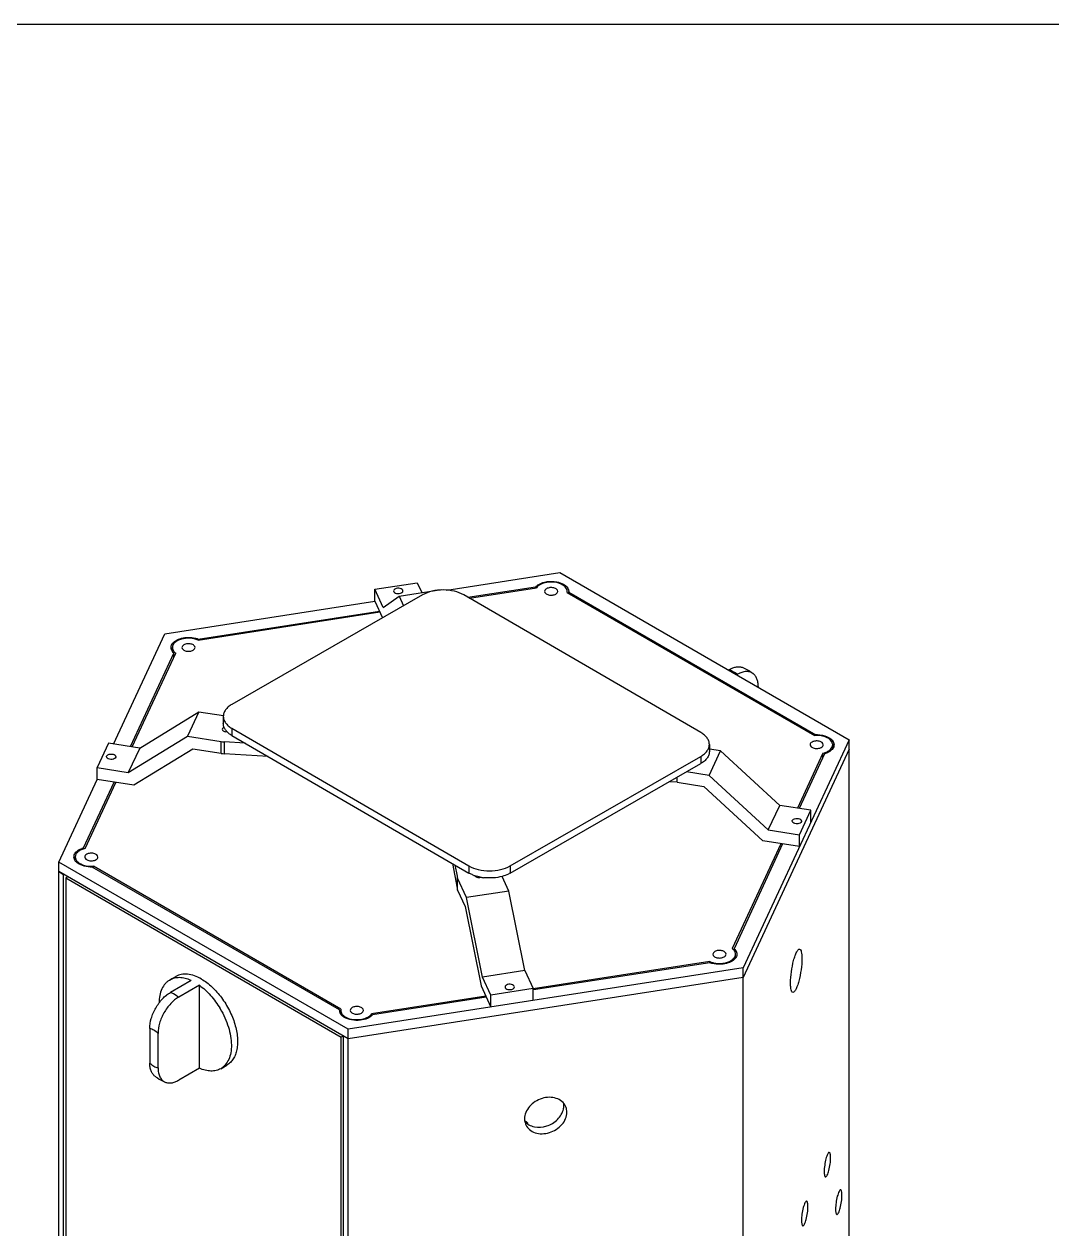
# Model space of a CAD drawing. Header units: millimetres. Extents: x 0 to 1189, y 0 to 841.
# Drawn here: x 485.5 to 837.3, y 428.9 to 841 of the extents above; entities that cross this region are included whole.
import ezdxf

# ---------------------------------------------------------------- set-up
doc = ezdxf.new("R2010")
doc.units = ezdxf.units.MM
doc.header["$LTSCALE"] = 65.395
doc.layers.get('0').update_dxf_attribs({"linetype": 'CONTINUOUS'})
doc.layers.add('AXIS', color=7, linetype='CONTINUOUS')
doc.layers.add('SURFACES', color=7, linetype='CONTINUOUS')

msp = doc.modelspace()

# ---------------------------------------------------------------- linework, layer by layer
at = {"color": 7, "linetype": 'Continuous'}
for p, q in [((0, 841), (1189, 841)), ((605.56, 647.68), (620.05, 649.92)), ((605.56, 643.6), (605.56, 647.68)), ((608.42, 641.51), (605.56, 647.68)), ((613.84, 645.36), (628.33, 647.6)), ((620.05, 649.92), (621.61, 646.56)), ((628.33, 647.6), (628.39, 647.45)), ((637.43, 644.94), (660.59, 648.53)), ((660.59, 648.21), (660.59, 648.53)), ((621.88, 645.78), (556.66, 608.32)), ((605.56, 643.6), (608.19, 637.92)), ((608.42, 641.51), (613.84, 645.36)), ((613.84, 645.36), (615.37, 642.05)), ((717.13, 598.69), (636.02, 645.76)), ((671.93, 646.94), (671.92, 646.75)), ((671.92, 646.26), (671.92, 646.75)), ((671.92, 646.75), (756.43, 597.96)), ((545.15, 630.67), (607.11, 640.25)), ((545.15, 630.3), (545.15, 630.67)), ((521.96, 593.88), (536.82, 625.89)), ((536.82, 624.55), (536.82, 625.89)), ((726.6, 620.08), (726.87, 620.23)), ((729.43, 618.44), (729.7, 618.6)), ((736.77, 614.39), (736.77, 614.2)), ((553.71, 604.23), (553.71, 601.78)), ((556.62, 600.15), (637.73, 553.09)), ((556.62, 597.71), (637.73, 550.64)), ((756.43, 597.67), (756.43, 597.96)), ((561.17, 595.06), (554.06, 595.51)), ((720.04, 594.62), (720.04, 592.17)), ((569.06, 590.48), (554.06, 591.43)), ((651.87, 553.07), (717.09, 590.53)), ((759.43, 591.4), (750.77, 572.75)), ((651.87, 550.62), (717.09, 588.08)), ((505.88, 559.24), (516.31, 581.7)), ((709.05, 581.67), (706.24, 581.85)), ((745.12, 560.57), (728.49, 524.75)), ((505.88, 558.9), (505.88, 559.24)), ((593.45, 503.86), (508.88, 552.69)), ((632.09, 553.91), (633.69, 545.46)), ((632.95, 553.41), (633.69, 549.54)), ((497.43, 273.53), (497.43, 551.14)), ((497.43, 551.14), (499.06, 550.19)), ((499.06, 272.58), (499.06, 550.19)), ((500.47, 549.38), (499.77, 548.97)), ((499.77, 548.97), (499.77, 273.81)), ((499.77, 548.97), (594.08, 494.52)), ((636.98, 542.24), (633.9, 548.89)), ((651.47, 544.48), (649.14, 549.5)), ((633.9, 544.81), (636.48, 539.23)), ((728.49, 524.2), (728.49, 524.75)), ((720.17, 519.98), (659.83, 510.64)), ((656.89, 517.3), (659.75, 511.13)), ((542.68, 513.89), (535.61, 509.81)), ((545.51, 512.26), (538.44, 508.18)), ((545.51, 483.87), (545.51, 512.26)), ((641.9, 512.05), (645.26, 504.8)), ((645.26, 508.89), (642.4, 515.06)), ((643.71, 508.15), (604.8, 502.13)), ((593.44, 503.7), (593.45, 503.86)), ((593.45, 503.7), (593.45, 503.86)), ((528.54, 497.43), (528.54, 485.63)), ((531.37, 484), (531.37, 495.8)), ((594.79, 494.92), (594.08, 494.52)), ((594.08, 219.36), (594.08, 494.52)), ((545.51, 483.87), (538.44, 479.79))]:
    msp.add_line(p, q, dxfattribs=at)
at = {"color": 9, "linetype": 'Continuous'}
for p, q in [((556.62, 600.15), (556.62, 597.71)), ((717.09, 590.53), (717.09, 588.08)), ((637.73, 553.09), (637.73, 550.64)), ((651.87, 553.07), (651.87, 550.62)), ((633.9, 544.81), (633.9, 548.89))]:
    msp.add_line(p, q, dxfattribs=at)
at = {"color": 7, "linetype": 'Continuous'}
for centre, radius, start, end in [((669.92, 646.94), 2.01, 1.613, 4.6851), ((669.93, 646.94), 2, 359.9259, 1.6107), ((559.33, 603.16), 6.04, 224.149, 224.8375), ((756.72, 587.61), 10.35, 88.196, 91.602), ((760.69, 594.5), 2.03, 350.5851, 359.9268), ((760.72, 594.5), 2.01, 359.9553, 1.8893), ((504.62, 556.15), 2.03, 170.5851, 179.9268), ((508.09, 551.65), 7.91, 106.2371, 110.2979), ((504.59, 556.15), 2.01, 179.9553, 181.8514), ((643.8, 561.66), 12.59, 248.808, 251.0833), ((640.25, 550.04), 0.612, 204.9266, 209.1427), ((644.1, 562.54), 13.52, 251.0897, 254.0322), ((644.62, 564.6), 15.65, 258.8204, 259.4088), ((644.67, 564.91), 15.96, 259.4123, 261.123), ((644.74, 565.34), 16.4, 261.124, 263.3666), ((526.6, 488.78), 30.3, 30.5771, 30.7819), ((595.44, 503.69), 1.99, 179.9348, 181.1371), ((595.45, 503.69), 2.01, 181.1387, 183.7039), ((595.52, 503.7), 2.08, 183.7815, 195.1169), ((595.7, 503.75), 2.26, 195.1439, 204.2469), ((597.7, 505.61), 5.03, 233.2732, 238.7116), ((657.39, 464.92), 0.507, 347.7382, 0.0539)]:
    msp.add_arc(centre, radius, start, end, dxfattribs=at)
for points, knots in [([(612.45, 647.78), (612.38, 647.74), (612.15, 647.59), (611.98, 647.32), (611.98, 647.13)], [0, 0, 0, 0, 0.29449, 1, 1, 1, 1]), ([(611.98, 647.13), (611.98, 646.94), (612.27, 646.5), (613, 646.22), (613.87, 646.17), (614.46, 646.33), (614.71, 646.48)], [0, 0, 0, 0, 0.183509, 0.435119, 0.728337, 1, 1, 1, 1]), ([(615.18, 647.13), (615.18, 647.32), (614.89, 647.76), (614.16, 648.03), (613.29, 648.09), (612.7, 647.93), (612.45, 647.78)], [0, 0, 0, 0, 0.183509, 0.435119, 0.728337, 1, 1, 1, 1]), ([(614.71, 646.48), (614.78, 646.52), (615.01, 646.67), (615.18, 646.93), (615.18, 647.13)], [0, 0, 0, 0, 0.29449, 1, 1, 1, 1]), ([(628.96, 647.46), (627.67, 647.46), (625.22, 647.2), (622.88, 646.36), (621.88, 645.78)], [0, 0, 0, 0, 0.525401, 1, 1, 1, 1]), ([(636.02, 645.76), (635.02, 646.34), (632.69, 647.19), (630.24, 647.46), (628.96, 647.46)], [0, 0, 0, 0, 0.474274, 1, 1, 1, 1]), ([(660.9, 648.83), (660.95, 648.88), (661.19, 649.08), (661.45, 649.25), (661.65, 649.37)], [0, 0, 0, 0, 0.239809, 1, 1, 1, 1]), ([(661.65, 649.37), (662.51, 649.88), (664.58, 650.48), (666.71, 650.44), (667.79, 650.23)], [0, 0, 0, 0, 0.47795, 1, 1, 1, 1]), ([(664.32, 647.89), (664.13, 647.78), (663.81, 647.54), (663.66, 647.15), (663.66, 646.97)], [0, 0, 0, 0, 0.550751, 1, 1, 1, 1]), ([(663.66, 646.97), (663.66, 646.7), (663.94, 646.27), (664.49, 645.94), (665.27, 645.68), (666.32, 645.63), (667.15, 645.85), (667.5, 646.05)], [0, 0, 0, 0, 0.183291, 0.301475, 0.436206, 0.728901, 1, 1, 1, 1]), ([(668.16, 646.97), (668.16, 647.24), (667.88, 647.68), (667.32, 648), (666.55, 648.26), (665.5, 648.32), (664.67, 648.09), (664.32, 647.89)], [0, 0, 0, 0, 0.183291, 0.301475, 0.436206, 0.728901, 1, 1, 1, 1]), ([(667.5, 646.05), (667.69, 646.16), (668.01, 646.4), (668.16, 646.8), (668.16, 646.97)], [0, 0, 0, 0, 0.550751, 1, 1, 1, 1]), ([(667.79, 650.23), (668.59, 650.08), (670.01, 649.64), (671.22, 648.68), (671.57, 648.12)], [0, 0, 0, 0, 0.554672, 1, 1, 1, 1]), ([(671.57, 648.12), (671.62, 648.04), (671.8, 647.73), (671.9, 647.37), (671.92, 647.1)], [0, 0, 0, 0, 0.261807, 1, 1, 1, 1]), ([(536.19, 628.91), (536.49, 629.4), (537.48, 630.27), (539.42, 631.03), (541.7, 631.32), (543.29, 631.17), (544.07, 630.99)], [0, 0, 0, 0, 0.200037, 0.446063, 0.721999, 1, 1, 1, 1]), ([(544.07, 630.99), (544.16, 630.97), (544.52, 630.88), (544.88, 630.77), (545.15, 630.67)], [0, 0, 0, 0, 0.256315, 1, 1, 1, 1]), ([(536.08, 626.84), (536.04, 626.92), (535.92, 627.21), (535.86, 627.53), (535.86, 627.77)], [0, 0, 0, 0, 0.25835, 1, 1, 1, 1]), ([(536.82, 625.89), (536.74, 625.96), (536.45, 626.24), (536.21, 626.58), (536.08, 626.84)], [0, 0, 0, 0, 0.266128, 1, 1, 1, 1]), ([(540.22, 628.69), (540.03, 628.58), (539.71, 628.34), (539.56, 627.95), (539.56, 627.77)], [0, 0, 0, 0, 0.550751, 1, 1, 1, 1]), ([(539.56, 627.77), (539.56, 627.5), (539.84, 627.07), (540.39, 626.74), (541.17, 626.48), (542.22, 626.43), (543.05, 626.65), (543.4, 626.85)], [0, 0, 0, 0, 0.183291, 0.301475, 0.436206, 0.728901, 1, 1, 1, 1]), ([(544.06, 627.77), (544.06, 628.04), (543.78, 628.48), (543.22, 628.8), (542.45, 629.07), (541.4, 629.12), (540.56, 628.89), (540.22, 628.69)], [0, 0, 0, 0, 0.183291, 0.301475, 0.436206, 0.728901, 1, 1, 1, 1]), ([(543.4, 626.85), (543.58, 626.96), (543.9, 627.21), (544.06, 627.6), (544.06, 627.77)], [0, 0, 0, 0, 0.550751, 1, 1, 1, 1]), ([(726.87, 620.23), (727.27, 620.46), (728.07, 620.85), (729.28, 621.18), (730.44, 621.22), (731.16, 621.05), (731.48, 620.91)], [0, 0, 0, 0, 0.287206, 0.546835, 0.78191, 1, 1, 1, 1]), ([(735, 618.88), (734.84, 619), (734.48, 619.22), (733.69, 619.52), (732.55, 619.62), (731.11, 619.31), (730.17, 618.87), (729.7, 618.6)], [0, 0, 0, 0, 0.109148, 0.219205, 0.450333, 0.708485, 1, 1, 1, 1]), ([(731.48, 620.91), (731.79, 620.78), (733.02, 620.21), (734.18, 619.49), (735, 618.88)], [0, 0, 0, 0, 0.249062, 1, 1, 1, 1]), ([(736.77, 614.39), (736.77, 614.87), (736.71, 615.78), (736.38, 617.05), (735.82, 618.11), (735.29, 618.66), (735, 618.88)], [0, 0, 0, 0, 0.287276, 0.547231, 0.782286, 1, 1, 1, 1]), ([(556.66, 608.32), (556.22, 608.07), (555.42, 607.52), (554.46, 606.51), (553.85, 605.41), (553.71, 604.61), (553.71, 604.23)], [0, 0, 0, 0, 0.289946, 0.549249, 0.782369, 1, 1, 1, 1]), ([(553.71, 604.23), (553.71, 603.85), (553.85, 603.06), (554.45, 601.95), (555.39, 600.96), (556.19, 600.41), (556.62, 600.15)], [0, 0, 0, 0, 0.217912, 0.45115, 0.710347, 1, 1, 1, 1]), ([(554.46, 599.58), (554.23, 599.91), (553.85, 600.61), (553.71, 601.4), (553.71, 601.78)], [0, 0, 0, 0, 0.516887, 1, 1, 1, 1]), ([(553.81, 600.43), (553.75, 600.39), (553.54, 600.25), (553.37, 600), (553.37, 599.82)], [0, 0, 0, 0, 0.294726, 1, 1, 1, 1]), ([(553.37, 599.82), (553.37, 599.61), (553.72, 599.16), (554.2, 599.02), (554.49, 598.98)], [0, 0, 0, 0, 0.415619, 1, 1, 1, 1]), ([(554.99, 598.95), (554.94, 599), (554.75, 599.2), (554.58, 599.42), (554.46, 599.58)], [0, 0, 0, 0, 0.256591, 1, 1, 1, 1]), ([(556.62, 597.71), (556.47, 597.79), (555.91, 598.14), (555.38, 598.56), (555.04, 598.9)], [0, 0, 0, 0, 0.263603, 1, 1, 1, 1]), ([(720.04, 594.62), (720.04, 595), (719.9, 595.79), (719.3, 596.9), (718.36, 597.89), (717.57, 598.44), (717.13, 598.69)], [0, 0, 0, 0, 0.217912, 0.45115, 0.710347, 1, 1, 1, 1]), ([(757.05, 597.95), (758.19, 597.92), (760.2, 597.56), (762.01, 596.32), (762.44, 595.55)], [0, 0, 0, 0, 0.563324, 1, 1, 1, 1]), ([(717.09, 590.53), (717.54, 590.78), (718.34, 591.33), (719.29, 592.33), (719.9, 593.44), (720.04, 594.24), (720.04, 594.62)], [0, 0, 0, 0, 0.289946, 0.549249, 0.782369, 1, 1, 1, 1]), ([(755.17, 595.44), (754.98, 595.33), (754.66, 595.09), (754.51, 594.7), (754.51, 594.52)], [0, 0, 0, 0, 0.550751, 1, 1, 1, 1]), ([(754.51, 594.52), (754.51, 594.25), (754.79, 593.82), (755.34, 593.49), (756.12, 593.23), (757.17, 593.18), (758, 593.4), (758.35, 593.6)], [0, 0, 0, 0, 0.183291, 0.301475, 0.436206, 0.728901, 1, 1, 1, 1]), ([(759.01, 594.52), (759.01, 594.79), (758.73, 595.23), (758.17, 595.55), (757.4, 595.81), (756.35, 595.86), (755.51, 595.64), (755.17, 595.44)], [0, 0, 0, 0, 0.183291, 0.301475, 0.436206, 0.728901, 1, 1, 1, 1]), ([(758.35, 593.6), (758.53, 593.71), (758.85, 593.95), (759.01, 594.35), (759.01, 594.52)], [0, 0, 0, 0, 0.550751, 1, 1, 1, 1]), ([(762.46, 593.48), (762.4, 593.38), (762.13, 592.94), (761.75, 592.58), (761.43, 592.35)], [0, 0, 0, 0, 0.231593, 1, 1, 1, 1]), ([(762.44, 595.55), (762.48, 595.47), (762.63, 595.16), (762.71, 594.82), (762.72, 594.56)], [0, 0, 0, 0, 0.260148, 1, 1, 1, 1]), ([(720.04, 592.17), (720.04, 591.79), (719.9, 590.99), (719.29, 589.88), (718.34, 588.88), (717.54, 588.33), (717.09, 588.08)], [0, 0, 0, 0, 0.217631, 0.450751, 0.710054, 1, 1, 1, 1]), ([(761.43, 592.35), (761.29, 592.25), (760.67, 591.84), (759.97, 591.56), (759.43, 591.4)], [0, 0, 0, 0, 0.231925, 1, 1, 1, 1]), ([(502.85, 557.16), (502.96, 557.36), (503.58, 558.23), (504.57, 558.78), (505.35, 559.06)], [0, 0, 0, 0, 0.21648, 1, 1, 1, 1]), ([(506.96, 557.04), (506.78, 556.93), (506.46, 556.69), (506.3, 556.3), (506.3, 556.12)], [0, 0, 0, 0, 0.550751, 1, 1, 1, 1]), ([(510.8, 556.12), (510.8, 556.4), (510.52, 556.83), (509.97, 557.15), (509.2, 557.42), (508.14, 557.47), (507.31, 557.24), (506.96, 557.04)], [0, 0, 0, 0, 0.183291, 0.301475, 0.436206, 0.728901, 1, 1, 1, 1]), ([(502.87, 555.1), (502.83, 555.17), (502.68, 555.48), (502.6, 555.83), (502.59, 556.08)], [0, 0, 0, 0, 0.260156, 1, 1, 1, 1]), ([(503.89, 553.99), (503.78, 554.07), (503.39, 554.38), (503.05, 554.77), (502.87, 555.1)], [0, 0, 0, 0, 0.270562, 1, 1, 1, 1]), ([(508.88, 552.69), (507.95, 552.66), (506.2, 552.84), (504.55, 553.51), (503.89, 553.99)], [0, 0, 0, 0, 0.533307, 1, 1, 1, 1]), ([(506.3, 556.12), (506.3, 555.85), (506.59, 555.42), (507.14, 555.09), (507.91, 554.83), (508.97, 554.78), (509.8, 555), (510.15, 555.21)], [0, 0, 0, 0, 0.183291, 0.301475, 0.436206, 0.728901, 1, 1, 1, 1]), ([(510.15, 555.21), (510.33, 555.31), (510.65, 555.56), (510.8, 555.95), (510.8, 556.12)], [0, 0, 0, 0, 0.550751, 1, 1, 1, 1]), ([(637.73, 553.09), (638.73, 552.51), (641.07, 551.66), (644.8, 551.25), (648.53, 551.65), (650.87, 552.49), (651.87, 553.07)], [0, 0, 0, 0, 0.236985, 0.499679, 0.762548, 1, 1, 1, 1]), ([(639.24, 549.92), (639.11, 549.97), (638.59, 550.18), (638.09, 550.43), (637.73, 550.64)], [0, 0, 0, 0, 0.258345, 1, 1, 1, 1]), ([(639.71, 549.75), (639.87, 549.47), (640.61, 549.11), (641.35, 549.12), (641.74, 549.22)], [0, 0, 0, 0, 0.442323, 1, 1, 1, 1]), ([(641.58, 549.25), (641.48, 549.27), (641.08, 549.35), (640.67, 549.45), (640.38, 549.54)], [0, 0, 0, 0, 0.253189, 1, 1, 1, 1]), ([(649.14, 549.5), (648.14, 549.22), (646.04, 548.88), (643.91, 548.93), (642.85, 549.05)], [0, 0, 0, 0, 0.493331, 1, 1, 1, 1]), ([(651.87, 550.62), (651.67, 550.5), (650.8, 550.04), (649.87, 549.7), (649.14, 549.5)], [0, 0, 0, 0, 0.237023, 1, 1, 1, 1]), ([(721.91, 523.79), (721.73, 523.68), (721.41, 523.44), (721.25, 523.05), (721.25, 522.87)], [0, 0, 0, 0, 0.550751, 1, 1, 1, 1]), ([(725.75, 522.87), (725.75, 523.14), (725.47, 523.58), (724.92, 523.9), (724.14, 524.16), (723.09, 524.22), (722.26, 523.99), (721.91, 523.79)], [0, 0, 0, 0, 0.183291, 0.301475, 0.436206, 0.728901, 1, 1, 1, 1]), ([(728.49, 524.75), (728.57, 524.68), (728.86, 524.4), (729.11, 524.07), (729.23, 523.8)], [0, 0, 0, 0, 0.266128, 1, 1, 1, 1]), ([(729.23, 523.8), (729.27, 523.73), (729.39, 523.43), (729.45, 523.11), (729.45, 522.88)], [0, 0, 0, 0, 0.25835, 1, 1, 1, 1]), ([(724.2, 519.44), (723.85, 519.41), (722.49, 519.38), (721.11, 519.62), (720.17, 519.98)], [0, 0, 0, 0, 0.258083, 1, 1, 1, 1]), ([(721.25, 522.87), (721.25, 522.6), (721.53, 522.17), (722.09, 521.84), (722.86, 521.58), (723.91, 521.53), (724.75, 521.75), (725.09, 521.95)], [0, 0, 0, 0, 0.183291, 0.301475, 0.436206, 0.728901, 1, 1, 1, 1]), ([(728.27, 520.81), (727.74, 520.4), (726.41, 519.76), (724.98, 519.5), (724.2, 519.44)], [0, 0, 0, 0, 0.464888, 1, 1, 1, 1]), ([(725.09, 521.95), (725.28, 522.06), (725.6, 522.3), (725.75, 522.7), (725.75, 522.87)], [0, 0, 0, 0, 0.550751, 1, 1, 1, 1]), ([(729.12, 521.74), (729.07, 521.65), (728.83, 521.31), (728.52, 521.01), (728.27, 520.81)], [0, 0, 0, 0, 0.2347, 1, 1, 1, 1]), ([(535.35, 514.04), (535.06, 513.87), (534.52, 513.5), (533.54, 512.54), (532.57, 510.99), (531.88, 508.73), (531.73, 507.08), (531.72, 506.21)], [0, 0, 0, 0, 0.108546, 0.219072, 0.452385, 0.711168, 1, 1, 1, 1]), ([(542.68, 513.89), (542.03, 514.18), (540.73, 514.64), (538.77, 514.93), (536.94, 514.75), (535.84, 514.32), (535.35, 514.04)], [0, 0, 0, 0, 0.282826, 0.539743, 0.77579, 1, 1, 1, 1]), ([(545.51, 512.26), (546.19, 511.77), (547.54, 510.68), (550.06, 508.13), (551.68, 505.89), (552.64, 504.29)], [0, 0, 0, 0, 0.234295, 0.481712, 1, 1, 1, 1]), ([(650.6, 512.33), (650.53, 512.29), (650.3, 512.14), (650.13, 511.87), (650.13, 511.68)], [0, 0, 0, 0, 0.29449, 1, 1, 1, 1]), ([(650.13, 511.68), (650.13, 511.49), (650.42, 511.05), (651.15, 510.77), (652.02, 510.72), (652.61, 510.88), (652.86, 511.03)], [0, 0, 0, 0, 0.183509, 0.435119, 0.728337, 1, 1, 1, 1]), ([(653.33, 511.68), (653.33, 511.87), (653.04, 512.31), (652.31, 512.59), (651.44, 512.64), (650.85, 512.48), (650.6, 512.33)], [0, 0, 0, 0, 0.183509, 0.435119, 0.728337, 1, 1, 1, 1]), ([(652.86, 511.03), (652.93, 511.07), (653.16, 511.22), (653.33, 511.49), (653.33, 511.68)], [0, 0, 0, 0, 0.29449, 1, 1, 1, 1]), ([(528.54, 497.43), (528.54, 498.6), (528.84, 500.41), (529.68, 502.73), (530.55, 504.48), (531.61, 506.13), (532.83, 507.6), (534.16, 508.85), (535.12, 509.53), (535.61, 509.81)], [0, 0, 0, 0, 0.236357, 0.365837, 0.498892, 0.632136, 0.762118, 0.885621, 1, 1, 1, 1]), ([(538.44, 508.18), (537.95, 507.89), (536.98, 507.22), (535.66, 505.97), (534.44, 504.49), (533.38, 502.85), (532.51, 501.1), (531.67, 498.78), (531.37, 496.97), (531.37, 495.8)], [0, 0, 0, 0, 0.114379, 0.237882, 0.367864, 0.501108, 0.634163, 0.763643, 1, 1, 1, 1]), ([(552.69, 504.2), (553.28, 503.2), (554.33, 501.17), (555.51, 498.03), (556.26, 494.92), (556.55, 491.96), (556.35, 489.25), (555.68, 486.89), (554.69, 485.27), (553.69, 484.28), (553.14, 483.89), (552.84, 483.72)], [0, 0, 0, 0, 0.15487, 0.306072, 0.449884, 0.583233, 0.704126, 0.812166, 0.909189, 0.955027, 1, 1, 1, 1]), ([(597.81, 504.59), (597.63, 504.48), (597.31, 504.24), (597.15, 503.85), (597.15, 503.67)], [0, 0, 0, 0, 0.550751, 1, 1, 1, 1]), ([(597.15, 503.67), (597.15, 503.4), (597.43, 502.97), (597.99, 502.64), (598.76, 502.38), (599.81, 502.33), (600.65, 502.55), (600.99, 502.75)], [0, 0, 0, 0, 0.183291, 0.301475, 0.436206, 0.728901, 1, 1, 1, 1]), ([(601.65, 503.67), (601.65, 503.94), (601.37, 504.38), (600.82, 504.7), (600.04, 504.97), (598.99, 505.02), (598.16, 504.79), (597.81, 504.59)], [0, 0, 0, 0, 0.183291, 0.301475, 0.436206, 0.728901, 1, 1, 1, 1]), ([(600.99, 502.75), (601.18, 502.86), (601.5, 503.11), (601.65, 503.5), (601.65, 503.67)], [0, 0, 0, 0, 0.550751, 1, 1, 1, 1]), ([(594.69, 501.58), (594.6, 501.64), (594.27, 501.91), (593.99, 502.23), (593.82, 502.49)], [0, 0, 0, 0, 0.267057, 1, 1, 1, 1]), ([(600.61, 500.3), (599.62, 500.18), (597.7, 500.24), (595.86, 500.84), (595.09, 501.31)], [0, 0, 0, 0, 0.525781, 1, 1, 1, 1]), ([(604.8, 502.13), (604.34, 501.6), (602.98, 500.75), (601.45, 500.39), (600.61, 500.3)], [0, 0, 0, 0, 0.452556, 1, 1, 1, 1]), ([(530.31, 481.14), (530.02, 481.36), (529.49, 481.91), (528.93, 482.97), (528.6, 484.24), (528.54, 485.15), (528.54, 485.63)], [0, 0, 0, 0, 0.217714, 0.452769, 0.712724, 1, 1, 1, 1]), ([(531.37, 484), (531.37, 483.43), (531.45, 482.37), (531.91, 480.92), (532.59, 479.95), (533.26, 479.4), (533.64, 479.19), (533.83, 479.11)], [0, 0, 0, 0, 0.291552, 0.550083, 0.781133, 0.89101, 1, 1, 1, 1]), ([(552.84, 483.72), (552.35, 483.44), (551.25, 483.01), (549.42, 482.83), (547.46, 483.12), (546.16, 483.58), (545.51, 483.87)], [0, 0, 0, 0, 0.22421, 0.460257, 0.717174, 1, 1, 1, 1]), ([(530.31, 481.14), (530.59, 480.94), (531.7, 480.16), (532.9, 479.51), (533.83, 479.11)], [0, 0, 0, 0, 0.251627, 1, 1, 1, 1]), ([(533.83, 479.11), (534.15, 478.98), (534.87, 478.8), (536.03, 478.84), (537.25, 479.17), (538.04, 479.56), (538.44, 479.79)], [0, 0, 0, 0, 0.21809, 0.453165, 0.712793, 1, 1, 1, 1]), ([(657.89, 464.92), (657.89, 465.01), (657.83, 465.22), (657.6, 465.46), (657.26, 465.64), (657, 465.72), (656.86, 465.74)], [0, 0, 0, 0, 0.195567, 0.422571, 0.692739, 1, 1, 1, 1])]:
    msp.add_open_spline(points, degree=3, knots=knots, dxfattribs=at)
for points in [[(660.59, 648.53), (660.69, 648.63), (660.79, 648.74), (660.9, 648.83)], [(535.86, 627.77), (535.86, 627.92), (535.88, 628.08), (535.91, 628.23)], [(535.91, 628.23), (535.97, 628.47), (536.07, 628.7), (536.19, 628.91)], [(553.81, 600.43), (553.86, 600.46), (553.91, 600.48), (553.96, 600.5)], [(554.99, 598.95), (554.82, 598.95), (554.65, 598.95), (554.49, 598.98)], [(762.69, 594.17), (762.66, 593.93), (762.57, 593.7), (762.46, 593.48)], [(502.62, 556.48), (502.66, 556.72), (502.74, 556.95), (502.85, 557.16)], [(633.69, 549.54), (633.73, 549.32), (633.8, 549.1), (633.9, 548.89)], [(633.69, 545.46), (633.73, 545.23), (633.8, 545.01), (633.9, 544.81)], [(729.4, 522.42), (729.34, 522.18), (729.24, 521.95), (729.12, 521.74)], [(729.45, 522.88), (729.45, 522.72), (729.43, 522.57), (729.4, 522.42)], [(593.82, 502.49), (593.75, 502.6), (593.69, 502.71), (593.64, 502.82)]]:
    msp.add_open_spline(points, degree=3, dxfattribs=at)
at = {"color": 9, "linetype": 'Continuous'}
for points, knots in [([(726.87, 620.23), (727.11, 620.13), (728.09, 619.66), (729.03, 619.08), (729.7, 618.6)], [0, 0, 0, 0, 0.239326, 1, 1, 1, 1]), ([(538.44, 508.18), (538.21, 508.34), (537.3, 508.95), (536.35, 509.48), (535.61, 509.81)], [0, 0, 0, 0, 0.260752, 1, 1, 1, 1]), ([(531.37, 495.8), (530.93, 496.19), (530.05, 496.86), (529.03, 497.31), (528.54, 497.43)], [0, 0, 0, 0, 0.533453, 1, 1, 1, 1]), ([(528.54, 485.63), (528.97, 485.24), (529.86, 484.58), (530.87, 484.12), (531.37, 484)], [0, 0, 0, 0, 0.533453, 1, 1, 1, 1])]:
    msp.add_open_spline(points, degree=3, knots=knots, dxfattribs=at)
at = {"layer": 'AXIS', "color": 7, "linetype": 'Continuous'}
for p, q in [((637.92, 644.66), (660.84, 648.21)), ((671.37, 646.58), (756.08, 597.67)), ((545.13, 630.3), (607.27, 639.92)), ((536.31, 626.46), (536.31, 627.77)), ((522.54, 593.79), (537.42, 625.86)), ((762.26, 593.16), (762.26, 594.52)), ((758.9, 591.59), (750.19, 572.84)), ((758.9, 590.26), (758.9, 591.4)), ((506.42, 559.05), (516.89, 581.61)), ((744.54, 560.66), (727.89, 524.79)), ((503.05, 554.82), (503.05, 556.12)), ((509.24, 552.48), (509.24, 552.97)), ((593.95, 504.07), (509.24, 552.97)), ((720.19, 520.34), (659.77, 510.99)), ((720.19, 519.98), (720.19, 520.34)), ((729, 521.58), (729, 522.87)), ((535.35, 514.04), (537.47, 515.26)), ((643.55, 508.48), (604.47, 502.44)), ((593.9, 502.38), (593.9, 503.67)), ((604.47, 501.8), (604.47, 502.44)), ((552.84, 483.72), (554.97, 484.95))]:
    msp.add_line(p, q, dxfattribs=at)
for centre, radius, start, end in [((669.54, 646.97), 1.87, 359.861, 8.8287), ((669.55, 646.97), 1.86, 347.7933, 358.4183), ((669.56, 646.97), 1.84, 358.4499, 359.8362), ((760.4, 594.52), 1.85, 359.9666, 10.1143), ((757.62, 597.61), 6.13, 292.0404, 296.6794), ((508.54, 562.28), 9.33, 263.5462, 267.0533), ((508.56, 562.52), 9.57, 267.0399, 271.8816), ((508.56, 562.32), 9.37, 271.8787, 274.1161), ((722.85, 526.46), 6.68, 246.4585, 250.9972), ((723.15, 527.31), 7.57, 250.9773, 255.0436), ((723.5, 529.12), 9.43, 262.5673, 276.7173), ((727.15, 522.87), 1.86, 0.0206, 11.5115), ((595.76, 503.67), 1.86, 167.7933, 178.4183), ((595.75, 503.67), 1.84, 178.4499, 179.8362), ((595.77, 503.67), 1.87, 179.861, 188.8287), ((599.4, 509.91), 9.41, 263.0589, 277.1919), ((665.33, 471.06), 4.92, 6.6769, 9.9498), ((665.21, 471.05), 5.04, 359.9862, 6.6614)]:
    msp.add_arc(centre, radius, start, end, dxfattribs=at)
for points, knots in [([(668.16, 649.87), (666.78, 650.22), (664.61, 650.25), (662.13, 649.39), (661.16, 648.64), (660.84, 648.21)], [0, 0, 0, 0, 0.545302, 0.794613, 1, 1, 1, 1]), ([(670.96, 648.23), (670.82, 648.42), (670.05, 649.21), (668.99, 649.65), (668.16, 649.87)], [0, 0, 0, 0, 0.216559, 1, 1, 1, 1]), ([(671.39, 647.26), (671.37, 647.34), (671.29, 647.69), (671.12, 648.01), (670.96, 648.23)], [0, 0, 0, 0, 0.239775, 1, 1, 1, 1]), ([(545.13, 630.3), (544.25, 630.69), (542.29, 631.08), (539.86, 630.85), (538.13, 630.19), (537.14, 629.53), (536.47, 628.71), (536.31, 628.07), (536.31, 627.77)], [0, 0, 0, 0, 0.279536, 0.568827, 0.699899, 0.814862, 0.913098, 1, 1, 1, 1]), ([(536.6, 626.75), (536.7, 626.58), (536.86, 626.37), (537.04, 626.19), (537.09, 626.14)], [0, 0, 0, 0, 0.738695, 1, 1, 1, 1]), ([(762.23, 594.85), (762.05, 595.82), (760.49, 597.06), (758.22, 597.65), (756.8, 597.72), (756.08, 597.67)], [0, 0, 0, 0, 0.415273, 0.696984, 1, 1, 1, 1]), ([(760.37, 592.13), (760.55, 592.22), (761.17, 592.57), (761.72, 593.07), (761.97, 593.52)], [0, 0, 0, 0, 0.279653, 1, 1, 1, 1]), ([(761.97, 593.52), (762.02, 593.6), (762.18, 593.91), (762.26, 594.26), (762.26, 594.52)], [0, 0, 0, 0, 0.261383, 1, 1, 1, 1]), ([(506.42, 559.05), (505.94, 558.93), (505.08, 558.64), (503.98, 557.97), (503.24, 557.12), (503.05, 556.44), (503.05, 556.12)], [0, 0, 0, 0, 0.305581, 0.57373, 0.801065, 1, 1, 1, 1]), ([(503.05, 556.12), (503.05, 555.87), (503.13, 555.52), (503.28, 555.22), (503.33, 555.14)], [0, 0, 0, 0, 0.739045, 1, 1, 1, 1]), ([(503.33, 555.14), (503.67, 554.53), (505.03, 553.5), (506.6, 553.11), (507.49, 553.01)], [0, 0, 0, 0, 0.439442, 1, 1, 1, 1]), ([(747.83, 513.01), (747.83, 514.29), (748.06, 516.9), (748.65, 520.04), (749.33, 522.29), (749.78, 523.4), (750.16, 524.06), (750.44, 524.43), (750.74, 524.63), (750.91, 524.61)], [0, 0, 0, 0, 0.310808, 0.635531, 0.774092, 0.883589, 0.925413, 0.958197, 1, 1, 1, 1]), ([(750.91, 524.61), (751.05, 524.59), (751.35, 524.28), (751.54, 523.6), (751.69, 522.59), (751.71, 521.82), (751.71, 521.38)], [0, 0, 0, 0, 0.122261, 0.324572, 0.620348, 1, 1, 1, 1]), ([(724.61, 519.76), (725.49, 519.87), (727.06, 520.26), (728.41, 521.3), (728.75, 521.91)], [0, 0, 0, 0, 0.561062, 1, 1, 1, 1]), ([(728.75, 521.91), (728.79, 521.99), (728.93, 522.29), (729, 522.62), (729, 522.87)], [0, 0, 0, 0, 0.260436, 1, 1, 1, 1]), ([(751.71, 521.38), (751.71, 520.1), (751.48, 517.49), (750.89, 514.36), (750.2, 512.1), (749.76, 510.99), (749.37, 510.33), (749.09, 509.96), (748.79, 509.76), (748.62, 509.78)], [0, 0, 0, 0, 0.310808, 0.635531, 0.774092, 0.883589, 0.925413, 0.958197, 1, 1, 1, 1]), ([(546.22, 514.39), (545.45, 514.84), (543.92, 515.56), (541.57, 516.13), (539.7, 516.08), (538.36, 515.71), (537.75, 515.43), (537.47, 515.26)], [0, 0, 0, 0, 0.289579, 0.548632, 0.781635, 0.891837, 1, 1, 1, 1]), ([(546.22, 514.39), (547.51, 513.65), (550.03, 511.71), (553.24, 508.05), (555.89, 503.74), (557.47, 499.84), (558.25, 496.69), (558.57, 494.45), (558.62, 492.32), (558.41, 490.35), (557.94, 488.59), (557.2, 487.07), (556.22, 485.82), (555.4, 485.2), (554.97, 484.95)], [0, 0, 0, 0, 0.128623, 0.270152, 0.417243, 0.561526, 0.630177, 0.695316, 0.756312, 0.812794, 0.864736, 0.912549, 0.957159, 1, 1, 1, 1]), ([(748.62, 509.78), (748.48, 509.81), (748.19, 510.11), (748, 510.79), (747.85, 511.8), (747.83, 512.58), (747.83, 513.01)], [0, 0, 0, 0, 0.122261, 0.324572, 0.620348, 1, 1, 1, 1]), ([(594.15, 502.73), (594.48, 502.12), (595.82, 501.07), (597.38, 500.67), (598.27, 500.57)], [0, 0, 0, 0, 0.438387, 1, 1, 1, 1]), ([(600.58, 500.57), (600.91, 500.61), (602.08, 500.83), (603.23, 501.3), (603.9, 501.85)], [0, 0, 0, 0, 0.275617, 1, 1, 1, 1]), ([(603.9, 501.85), (603.96, 501.89), (604.16, 502.07), (604.35, 502.27), (604.47, 502.44)], [0, 0, 0, 0, 0.262319, 1, 1, 1, 1]), ([(670.84, 470.86), (670.55, 471.48), (669.64, 472.65), (667.63, 473.72), (665.23, 474.05), (662.72, 473.64), (660.36, 472.55), (658.42, 470.89), (657.13, 468.85), (656.79, 467.31), (656.79, 466.58)], [0, 0, 0, 0, 0.109285, 0.225529, 0.351668, 0.485916, 0.623243, 0.757523, 0.883699, 1, 1, 1, 1]), ([(656.91, 465.68), (657.3, 465.22), (658.31, 464.42), (660.86, 463.51), (664.53, 463.83), (668.26, 466.03), (669.82, 468.56), (670.11, 469.86)], [0, 0, 0, 0, 0.111117, 0.229856, 0.488003, 0.755335, 1, 1, 1, 1]), ([(671.28, 468.82), (671.28, 469), (671.24, 469.7), (671.06, 470.39), (670.84, 470.86)], [0, 0, 0, 0, 0.254109, 1, 1, 1, 1]), ([(656.79, 466.58), (656.79, 466.4), (656.83, 465.7), (657.01, 465.01), (657.23, 464.54)], [0, 0, 0, 0, 0.254109, 1, 1, 1, 1]), ([(657.23, 464.54), (657.52, 463.91), (658.43, 462.75), (660.44, 461.68), (662.84, 461.35), (665.36, 461.76), (667.71, 462.85), (669.65, 464.5), (670.95, 466.54), (671.28, 468.09), (671.28, 468.82)], [0, 0, 0, 0, 0.109285, 0.225529, 0.351668, 0.485916, 0.623243, 0.757523, 0.883699, 1, 1, 1, 1]), ([(761.09, 455.12), (761, 455.14), (760.74, 454.96), (760.34, 454.23), (759.86, 452.77), (759.48, 450.76), (759.34, 449.27), (759.34, 448.55)], [0, 0, 0, 0, 0.041763, 0.11613, 0.363934, 0.688881, 1, 1, 1, 1]), ([(759.79, 446.72), (759.89, 446.7), (760.15, 446.88), (760.55, 447.61), (761.03, 449.07), (761.41, 451.08), (761.54, 452.57), (761.54, 453.29)], [0, 0, 0, 0, 0.041763, 0.11613, 0.363934, 0.688881, 1, 1, 1, 1]), ([(761.54, 453.29), (761.54, 453.73), (761.52, 454.31), (761.34, 454.93), (761.17, 455.11), (761.09, 455.12)], [0, 0, 0, 0, 0.674913, 0.87755, 1, 1, 1, 1]), ([(759.34, 448.55), (759.34, 448.11), (759.37, 447.53), (759.55, 446.91), (759.72, 446.73), (759.79, 446.72)], [0, 0, 0, 0, 0.674913, 0.87755, 1, 1, 1, 1]), ([(764.98, 442.27), (764.88, 442.29), (764.62, 442.11), (764.22, 441.38), (763.74, 439.92), (763.36, 437.91), (763.23, 436.43), (763.23, 435.7)], [0, 0, 0, 0, 0.041763, 0.11613, 0.363934, 0.688881, 1, 1, 1, 1]), ([(765.43, 440.44), (765.43, 440.88), (765.4, 441.46), (765.22, 442.09), (765.06, 442.26), (764.98, 442.27)], [0, 0, 0, 0, 0.674913, 0.87755, 1, 1, 1, 1]), ([(753.33, 438.39), (753.23, 438.4), (752.97, 438.23), (752.57, 437.5), (752.09, 436.04), (751.71, 434.03), (751.58, 432.54), (751.58, 431.82)], [0, 0, 0, 0, 0.041763, 0.11613, 0.363934, 0.688881, 1, 1, 1, 1]), ([(753.78, 436.56), (753.78, 437), (753.75, 437.58), (753.58, 438.2), (753.41, 438.38), (753.33, 438.39)], [0, 0, 0, 0, 0.674913, 0.87755, 1, 1, 1, 1]), ([(763.68, 433.87), (763.77, 433.86), (764.03, 434.04), (764.44, 434.76), (764.91, 436.22), (765.3, 438.24), (765.43, 439.72), (765.43, 440.44)], [0, 0, 0, 0, 0.041763, 0.11613, 0.363934, 0.688881, 1, 1, 1, 1]), ([(752.03, 429.99), (752.13, 429.97), (752.39, 430.15), (752.79, 430.88), (753.27, 432.34), (753.65, 434.35), (753.78, 435.84), (753.78, 436.56)], [0, 0, 0, 0, 0.041763, 0.11613, 0.363934, 0.688881, 1, 1, 1, 1]), ([(763.23, 435.7), (763.23, 435.26), (763.26, 434.68), (763.43, 434.06), (763.6, 433.88), (763.68, 433.87)], [0, 0, 0, 0, 0.674913, 0.87755, 1, 1, 1, 1]), ([(751.58, 431.82), (751.58, 431.38), (751.61, 430.8), (751.79, 430.18), (751.95, 430), (752.03, 429.99)], [0, 0, 0, 0, 0.674913, 0.87755, 1, 1, 1, 1])]:
    msp.add_open_spline(points, degree=3, knots=knots, dxfattribs=at)
for points in [[(536.31, 627.77), (536.31, 627.53), (536.36, 627.29), (536.44, 627.07)], [(536.44, 627.07), (536.49, 626.96), (536.54, 626.85), (536.6, 626.75)], [(537.09, 626.14), (537.19, 626.04), (537.31, 625.95), (537.42, 625.86)], [(758.9, 591.59), (759.24, 591.68), (759.59, 591.79), (759.92, 591.92)], [(728.22, 524.5), (728.12, 524.6), (728.01, 524.7), (727.89, 524.79)], [(728.5, 524.2), (728.41, 524.31), (728.32, 524.41), (728.22, 524.5)], [(728.87, 523.58), (728.78, 523.8), (728.65, 524.01), (728.5, 524.2)], [(728.97, 523.24), (728.94, 523.35), (728.91, 523.47), (728.87, 523.58)], [(721.19, 519.99), (721.55, 519.89), (721.92, 519.82), (722.28, 519.77)], [(593.93, 503.39), (593.96, 503.16), (594.04, 502.94), (594.15, 502.73)], [(670.11, 469.86), (670.2, 470.25), (670.24, 470.65), (670.24, 471.05)]]:
    msp.add_open_spline(points, degree=3, dxfattribs=at)
at = {"layer": 'SURFACES', "color": 7, "linetype": 'Continuous'}
for p, q in [((630.22, 647.41), (668.89, 653.4)), ((668.89, 653.4), (767.89, 596.24)), ((533.66, 632.48), (605.56, 643.6)), ((516.16, 594.77), (533.66, 632.48)), ((525.09, 593.39), (545.29, 605.78)), ((545.29, 605.78), (541.41, 597.42)), ((545.29, 605.78), (553.75, 604.47)), ((514.4, 595.05), (510.51, 586.68)), ((525.09, 593.39), (514.4, 595.05)), ((521.2, 585.03), (541.41, 597.42)), ((541.41, 597.42), (552.93, 595.63)), ((767.89, 596.24), (731.65, 518.17)), ((767.89, 315.37), (767.89, 596.24)), ((525.09, 593.39), (521.2, 585.03)), ((543.27, 593.05), (523.07, 580.66)), ((552.93, 591.55), (543.27, 593.05)), ((720.02, 584.05), (723.9, 592.42)), ((723.9, 592.42), (720.04, 593.02)), ((744.11, 573.78), (723.9, 592.42)), ((767.89, 592.98), (731.65, 514.9)), ((510.51, 582.6), (510.51, 586.68)), ((510.51, 586.68), (521.2, 585.03)), ((720.02, 584.05), (712.19, 585.26)), ((497.43, 554.4), (510.51, 582.6)), ((523.07, 580.66), (510.51, 582.6)), ((709.05, 581.67), (709.05, 583.46)), ((709.05, 581.67), (718.16, 580.26)), ((740.22, 565.41), (720.02, 584.05)), ((718.16, 580.26), (738.36, 561.62)), ((740.22, 565.41), (744.11, 573.78)), ((754.8, 572.13), (744.11, 573.78)), ((750.92, 563.76), (754.8, 572.13)), ((754.8, 568.04), (754.8, 572.13)), ((740.22, 565.41), (750.92, 563.76)), ((750.92, 559.68), (738.36, 561.62)), ((750.92, 559.68), (750.92, 563.76)), ((497.43, 551.14), (497.43, 554.4)), ((596.42, 497.25), (497.43, 554.4)), ((596.42, 493.98), (497.43, 551.14)), ((651.47, 544.48), (636.98, 542.24)), ((656.89, 517.3), (651.47, 544.48)), ((642.4, 515.06), (636.98, 542.24)), ((636.48, 539.23), (641.9, 512.05)), ((731.65, 518.17), (596.42, 497.25)), ((656.89, 517.3), (642.4, 515.06)), ((731.65, 237.29), (731.65, 518.17)), ((731.65, 514.9), (596.42, 493.98)), ((659.75, 511.13), (645.26, 508.89)), ((659.75, 507.05), (659.75, 511.13)), ((645.26, 504.8), (645.26, 508.89)), ((594.79, 217.31), (594.79, 494.92)), ((596.42, 216.37), (596.42, 497.25))]:
    msp.add_line(p, q, dxfattribs=at)
at = {"layer": 'SURFACES', "color": 9, "linetype": 'Continuous'}
for p, q in [((552.93, 591.55), (552.93, 595.63)), ((554.06, 595.51), (554.06, 591.43)), ((633.69, 549.54), (633.69, 545.46))]:
    msp.add_line(p, q, dxfattribs=at)
at = {"layer": 'SURFACES', "color": 7, "linetype": 'Continuous'}
for centre in [(554.84, 608.02), (554.84, 603.94)]:
    msp.add_arc(centre, 12.53, 261.232, 266.4193, dxfattribs=at)
for points, knots in [([(513.75, 590.42), (513.75, 590.48), (513.8, 590.76), (514.03, 590.96), (514.22, 591.07)], [0, 0, 0, 0, 0.220867, 1, 1, 1, 1]), ([(516.48, 589.76), (516.24, 589.62), (515.64, 589.46), (514.77, 589.51), (514.04, 589.79), (513.75, 590.23), (513.75, 590.42)], [0, 0, 0, 0, 0.271655, 0.564873, 0.816487, 1, 1, 1, 1]), ([(514.22, 591.07), (514.47, 591.21), (515.06, 591.38), (515.93, 591.32), (516.67, 591.05), (516.95, 590.61), (516.95, 590.42)], [0, 0, 0, 0, 0.271655, 0.564873, 0.816487, 1, 1, 1, 1]), ([(516.95, 590.42), (516.95, 590.36), (516.9, 590.08), (516.67, 589.87), (516.48, 589.76)], [0, 0, 0, 0, 0.220867, 1, 1, 1, 1]), ([(748.36, 568.39), (748.36, 568.45), (748.41, 568.73), (748.64, 568.94), (748.83, 569.04)], [0, 0, 0, 0, 0.220867, 1, 1, 1, 1]), ([(748.83, 569.04), (749.08, 569.19), (749.67, 569.35), (750.54, 569.3), (751.27, 569.02), (751.56, 568.58), (751.56, 568.39)], [0, 0, 0, 0, 0.271655, 0.564873, 0.816487, 1, 1, 1, 1]), ([(751.09, 567.74), (750.84, 567.6), (750.25, 567.43), (749.38, 567.49), (748.65, 567.76), (748.36, 568.2), (748.36, 568.39)], [0, 0, 0, 0, 0.271655, 0.564873, 0.816487, 1, 1, 1, 1]), ([(751.56, 568.39), (751.56, 568.33), (751.51, 568.05), (751.28, 567.85), (751.09, 567.74)], [0, 0, 0, 0, 0.220867, 1, 1, 1, 1])]:
    msp.add_open_spline(points, degree=3, knots=knots, dxfattribs=at)

doc.saveas('drawing.dxf')
